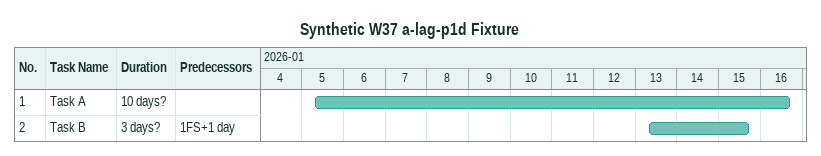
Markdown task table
Synthetic W37 a-lag-p1d Fixture

| ID | Task | Duration | Start | Finish | Predecessors |
|---|---|---|---|---|---|
| 1 | Task A | 10d? | 2026-01-05 | 2026-01-16 |  |
| 2 | Task B | 3d? | 2026-01-13 | 2026-01-15 | 1FS+1d |
